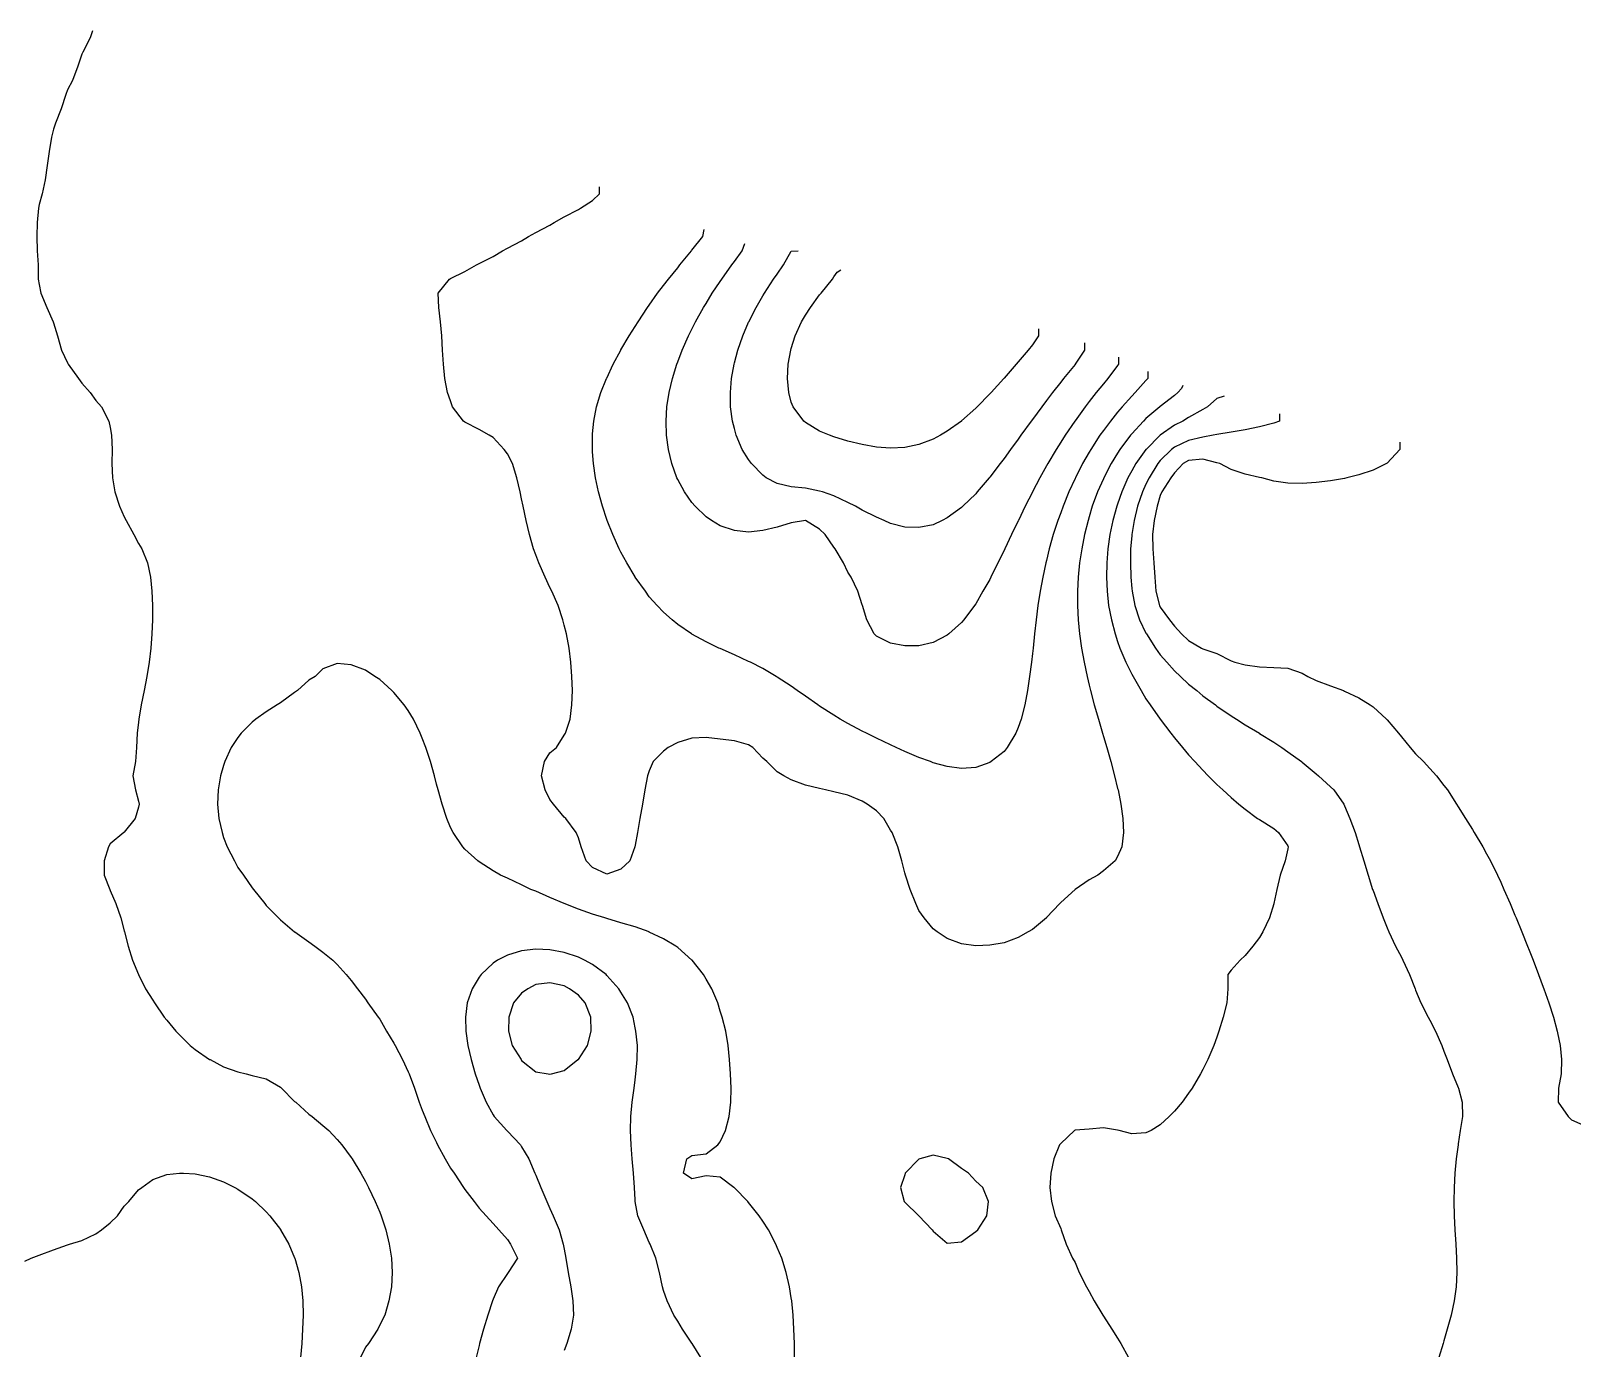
# Model space of a CAD drawing. Extents: x 771911 to 772814, y 1416488 to 1417835.
# Drawn here: x 772394.8 to 772503.5, y 1417513.9 to 1417606.7 of the extents above; entities that cross this region are included whole.
import ezdxf

# ---------------------------------------------------------------- set-up
doc = ezdxf.new("R2010")
doc.units = 0
doc.header["$MEASUREMENT"] = 0
for name, color, linetype in [('741', 1, 'CONTINUOUS'), ('741.5', 1, 'CONTINUOUS'), ('742', 1, 'CONTINUOUS'), ('742.5', 1, 'CONTINUOUS'), ('743', 1, 'CONTINUOUS'), ('743.5', 1, 'CONTINUOUS'), ('744', 1, 'CONTINUOUS'), ('744.5', 1, 'CONTINUOUS')]:
    doc.layers.add(name, color=color, linetype=linetype)

msp = doc.modelspace()

# ---------------------------------------------------------------- linework, layer by layer
at = {"layer": '741', "color": 0, "linetype": 'Continuous'}
for points in [[(772491.32, 1417577.71, 741), (772491.32, 1417577.21, 741), (772490.43, 1417576.24, 741), (772490.38, 1417576.21, 741), (772489.43, 1417575.74, 741), (772488.43, 1417575.41, 741), (772487.58, 1417575.21, 741), (772487.43, 1417575.17, 741), (772486.43, 1417574.99, 741), (772485.43, 1417574.87, 741), (772484.43, 1417574.81, 741), (772483.43, 1417574.84, 741), (772482.43, 1417574.98, 741), (772481.59, 1417575.21, 741), (772481.43, 1417575.24, 741), (772480.43, 1417575.47, 741), (772479.43, 1417575.79, 741), (772478.63, 1417576.21, 741), (772478.43, 1417576.27, 741), (772477.43, 1417576.52, 741), (772476.43, 1417576.43, 741), (772476.04, 1417576.21, 741), (772475.43, 1417575.56, 741), (772475.19, 1417575.21, 741), (772474.55, 1417574.21, 741), (772474.43, 1417573.96, 741), (772474.21, 1417573.21, 741), (772474, 1417572.21, 741), (772473.89, 1417571.21, 741), (772473.91, 1417570.21, 741), (772473.99, 1417569.21, 741), (772474.05, 1417568.21, 741), (772474.13, 1417567.21, 741), (772474.38, 1417566.21, 741), (772474.43, 1417566.09, 741), (772475.09, 1417565.21, 741), (772475.43, 1417564.76, 741), (772475.94, 1417564.21, 741), (772476.43, 1417563.74, 741), (772477.35, 1417563.21, 741), (772477.43, 1417563.16, 741), (772478.43, 1417562.83, 741), (772479.43, 1417562.31, 741), (772479.7, 1417562.21, 741), (772480.43, 1417562.02, 741), (772481.43, 1417561.89, 741), (772482.43, 1417561.85, 741), (772483.43, 1417561.79, 741), (772484.43, 1417561.45, 741), (772484.83, 1417561.21, 741), (772485.43, 1417560.92, 741), (772486.43, 1417560.54, 741), (772487.34, 1417560.21, 741), (772487.43, 1417560.17, 741), (772488.43, 1417559.7, 741), (772489.24, 1417559.21, 741), (772489.43, 1417559.06, 741), (772490.39, 1417558.21, 741), (772490.43, 1417558.16, 741), (772491.22, 1417557.21, 741), (772491.43, 1417556.95, 741), (772492.04, 1417556.21, 741), (772492.43, 1417555.76, 741), (772493, 1417555.21, 741), (772493.43, 1417554.72, 741), (772493.91, 1417554.21, 741), (772494.43, 1417553.53, 741), (772494.67, 1417553.21, 741), (772495.32, 1417552.21, 741), (772495.43, 1417552.02, 741), (772495.95, 1417551.21, 741), (772496.43, 1417550.42, 741), (772496.57, 1417550.21, 741), (772497.17, 1417549.21, 741), (772497.43, 1417548.72, 741), (772497.71, 1417548.21, 741), (772498.21, 1417547.21, 741), (772498.43, 1417546.71, 741), (772498.66, 1417546.21, 741), (772499.1, 1417545.21, 741), (772499.43, 1417544.4, 741), (772499.51, 1417544.21, 741), (772499.92, 1417543.21, 741), (772500.32, 1417542.21, 741), (772500.43, 1417541.92, 741), (772500.72, 1417541.21, 741), (772501.1, 1417540.21, 741), (772501.43, 1417539.32, 741), (772501.48, 1417539.21, 741), (772501.83, 1417538.21, 741), (772502.15, 1417537.21, 741), (772502.41, 1417536.21, 741), (772502.43, 1417536.09, 741), (772502.61, 1417535.21, 741), (772502.71, 1417534.21, 741), (772502.7, 1417533.21, 741), (772502.5, 1417532.21, 741), (772502.48, 1417531.21, 741), (772503.18, 1417530.21, 741), (772503.43, 1417529.96, 741), (772504.43, 1417529.51, 741)], [(772431.53, 1417533.21, 741), (772432.43, 1417533.44, 741), (772433.4, 1417534.21, 741), (772433.43, 1417534.23, 741), (772434.07, 1417535.21, 741), (772434.34, 1417536.21, 741), (772434.3, 1417537.21, 741), (772433.92, 1417538.21, 741), (772433.43, 1417538.76, 741), (772432.81, 1417539.21, 741), (772432.43, 1417539.41, 741), (772431.43, 1417539.63, 741), (772430.43, 1417539.5, 741), (772429.87, 1417539.21, 741), (772429.43, 1417538.89, 741), (772428.86, 1417538.21, 741), (772428.52, 1417537.21, 741), (772428.5, 1417536.21, 741), (772428.76, 1417535.21, 741), (772429.39, 1417534.21, 741), (772429.43, 1417534.15, 741), (772430.43, 1417533.36, 741), (772431.3, 1417533.21, 741), (772431.43, 1417533.18, 741), (772431.53, 1417533.21, 741)]]:
    msp.add_polyline3d(points, dxfattribs=at)
at = {"layer": '741.5', "color": 0, "linetype": 'Continuous'}
for points in [[(772482.83, 1417579.71, 741.5), (772482.83, 1417579.21, 741.5), (772482.43, 1417579.07, 741.5), (772481.43, 1417578.8, 741.5), (772480.43, 1417578.6, 741.5), (772479.43, 1417578.43, 741.5), (772478.43, 1417578.27, 741.5), (772478.17, 1417578.21, 741.5), (772477.43, 1417578.08, 741.5), (772476.43, 1417577.83, 741.5), (772475.43, 1417577.37, 741.5), (772475.22, 1417577.21, 741.5), (772474.43, 1417576.43, 741.5), (772474.26, 1417576.21, 741.5), (772473.65, 1417575.21, 741.5), (772473.43, 1417574.75, 741.5), (772473.18, 1417574.21, 741.5), (772472.84, 1417573.21, 741.5), (772472.6, 1417572.21, 741.5), (772472.44, 1417571.21, 741.5), (772472.43, 1417571.12, 741.5), (772472.35, 1417570.21, 741.5), (772472.33, 1417569.21, 741.5), (772472.36, 1417568.21, 741.5), (772472.43, 1417567.42, 741.5), (772472.45, 1417567.21, 741.5), (772472.64, 1417566.21, 741.5), (772472.98, 1417565.21, 741.5), (772473.43, 1417564.27, 741.5), (772473.47, 1417564.21, 741.5), (772474.1, 1417563.21, 741.5), (772474.43, 1417562.74, 741.5), (772474.9, 1417562.21, 741.5), (772475.43, 1417561.6, 741.5), (772475.87, 1417561.21, 741.5), (772476.43, 1417560.67, 741.5), (772477.02, 1417560.21, 741.5), (772477.43, 1417559.85, 741.5), (772478.32, 1417559.21, 741.5), (772478.43, 1417559.11, 741.5), (772479.43, 1417558.43, 741.5), (772479.81, 1417558.21, 741.5), (772480.43, 1417557.8, 741.5), (772481.42, 1417557.21, 741.5), (772481.43, 1417557.2, 741.5), (772482.43, 1417556.57, 741.5), (772483, 1417556.21, 741.5), (772483.43, 1417555.9, 741.5), (772484.39, 1417555.21, 741.5), (772484.43, 1417555.17, 741.5), (772485.43, 1417554.34, 741.5), (772485.59, 1417554.21, 741.5), (772486.43, 1417553.44, 741.5), (772486.66, 1417553.21, 741.5), (772487.38, 1417552.21, 741.5), (772487.43, 1417552.09, 741.5), (772487.8, 1417551.21, 741.5), (772488.17, 1417550.21, 741.5), (772488.43, 1417549.37, 741.5), (772488.49, 1417549.21, 741.5), (772488.79, 1417548.21, 741.5), (772489.08, 1417547.21, 741.5), (772489.4, 1417546.21, 741.5), (772489.43, 1417546.12, 741.5), (772489.76, 1417545.21, 741.5), (772490.14, 1417544.21, 741.5), (772490.43, 1417543.49, 741.5), (772490.55, 1417543.21, 741.5), (772491.01, 1417542.21, 741.5), (772491.43, 1417541.42, 741.5), (772491.54, 1417541.21, 741.5), (772492.01, 1417540.21, 741.5), (772492.39, 1417539.21, 741.5), (772492.43, 1417539.11, 741.5), (772492.81, 1417538.21, 741.5), (772493.31, 1417537.21, 741.5), (772493.43, 1417536.99, 741.5), (772493.84, 1417536.21, 741.5), (772494.28, 1417535.21, 741.5), (772494.43, 1417534.8, 741.5), (772494.66, 1417534.21, 741.5), (772495.04, 1417533.21, 741.5), (772495.43, 1417532.25, 741.5), (772495.45, 1417532.21, 741.5), (772495.71, 1417531.21, 741.5), (772495.73, 1417530.21, 741.5), (772495.58, 1417529.21, 741.5), (772495.43, 1417528.27, 741.5), (772495.42, 1417528.21, 741.5), (772495.29, 1417527.21, 741.5), (772495.2, 1417526.21, 741.5), (772495.15, 1417525.21, 741.5), (772495.13, 1417524.21, 741.5), (772495.15, 1417523.21, 741.5), (772495.2, 1417522.21, 741.5), (772495.26, 1417521.21, 741.5), (772495.32, 1417520.21, 741.5), (772495.34, 1417519.21, 741.5), (772495.3, 1417518.21, 741.5), (772495.16, 1417517.21, 741.5), (772494.93, 1417516.21, 741.5), (772494.65, 1417515.21, 741.5), (772494.43, 1417514.39, 741.5), (772494.38, 1417514.21, 741.5), (772494.06, 1417513.21, 741.5)], [(772442.07, 1417513.21, 741.5), (772441.45, 1417514.21, 741.5), (772441.43, 1417514.23, 741.5), (772440.78, 1417515.21, 741.5), (772440.43, 1417515.78, 741.5), (772440.15, 1417516.21, 741.5), (772439.68, 1417517.21, 741.5), (772439.43, 1417517.95, 741.5), (772439.36, 1417518.21, 741.5), (772439.14, 1417519.21, 741.5), (772438.88, 1417520.21, 741.5), (772438.5, 1417521.21, 741.5), (772438.43, 1417521.33, 741.5), (772438.04, 1417522.21, 741.5), (772437.63, 1417523.21, 741.5), (772437.44, 1417524.21, 741.5), (772437.43, 1417524.32, 741.5), (772437.38, 1417525.21, 741.5), (772437.32, 1417526.21, 741.5), (772437.23, 1417527.21, 741.5), (772437.15, 1417528.21, 741.5), (772437.11, 1417529.21, 741.5), (772437.13, 1417530.21, 741.5), (772437.22, 1417531.21, 741.5), (772437.36, 1417532.21, 741.5), (772437.43, 1417532.78, 741.5), (772437.49, 1417533.21, 741.5), (772437.58, 1417534.21, 741.5), (772437.59, 1417535.21, 741.5), (772437.49, 1417536.21, 741.5), (772437.43, 1417536.44, 741.5), (772437.28, 1417537.21, 741.5), (772436.9, 1417538.21, 741.5), (772436.43, 1417538.97, 741.5), (772436.29, 1417539.21, 741.5), (772435.43, 1417540.15, 741.5), (772435.38, 1417540.21, 741.5), (772434.43, 1417540.91, 741.5), (772433.87, 1417541.21, 741.5), (772433.43, 1417541.42, 741.5), (772432.43, 1417541.77, 741.5), (772431.43, 1417541.95, 741.5), (772430.43, 1417541.99, 741.5), (772429.43, 1417541.88, 741.5), (772428.43, 1417541.57, 741.5), (772427.74, 1417541.21, 741.5), (772427.43, 1417541.01, 741.5), (772426.57, 1417540.21, 741.5), (772426.43, 1417540.01, 741.5), (772425.94, 1417539.21, 741.5), (772425.6, 1417538.21, 741.5), (772425.47, 1417537.21, 741.5), (772425.5, 1417536.21, 741.5), (772425.65, 1417535.21, 741.5), (772425.88, 1417534.21, 741.5), (772426.16, 1417533.21, 741.5), (772426.43, 1417532.42, 741.5), (772426.51, 1417532.21, 741.5), (772426.93, 1417531.21, 741.5), (772427.43, 1417530.31, 741.5), (772427.49, 1417530.21, 741.5), (772428.4, 1417529.21, 741.5), (772428.43, 1417529.17, 741.5), (772429.34, 1417528.21, 741.5), (772429.43, 1417528.06, 741.5), (772429.93, 1417527.21, 741.5), (772430.37, 1417526.21, 741.5), (772430.43, 1417526.07, 741.5), (772430.78, 1417525.21, 741.5), (772431.21, 1417524.21, 741.5), (772431.43, 1417523.72, 741.5), (772431.66, 1417523.21, 741.5), (772432.07, 1417522.21, 741.5), (772432.36, 1417521.21, 741.5), (772432.43, 1417520.86, 741.5), (772432.55, 1417520.21, 741.5), (772432.72, 1417519.21, 741.5), (772432.89, 1417518.21, 741.5), (772433.05, 1417517.21, 741.5), (772433.08, 1417516.21, 741.5), (772432.93, 1417515.21, 741.5), (772432.62, 1417514.21, 741.5), (772432.43, 1417513.71, 741.5)]]:
    msp.add_polyline3d(points, dxfattribs=at)
at = {"layer": '742', "color": 0, "linetype": 'Continuous'}
for points in [[(772478.93, 1417580.97, 742), (772478.43, 1417580.79, 742), (772477.77, 1417580.21, 742), (772477.43, 1417580.03, 742), (772476.43, 1417579.45, 742), (772476.02, 1417579.21, 742), (772475.43, 1417578.91, 742), (772474.43, 1417578.21, 742), (772474.43, 1417578.21, 742), (772473.44, 1417577.21, 742), (772473.43, 1417577.2, 742), (772472.72, 1417576.21, 742), (772472.43, 1417575.69, 742), (772472.16, 1417575.21, 742), (772471.72, 1417574.21, 742), (772471.43, 1417573.36, 742), (772471.38, 1417573.21, 742), (772471.1, 1417572.21, 742), (772470.89, 1417571.21, 742), (772470.75, 1417570.21, 742), (772470.67, 1417569.21, 742), (772470.65, 1417568.21, 742), (772470.69, 1417567.21, 742), (772470.8, 1417566.21, 742), (772470.99, 1417565.21, 742), (772471.26, 1417564.21, 742), (772471.43, 1417563.68, 742), (772471.6, 1417563.21, 742), (772472.02, 1417562.21, 742), (772472.43, 1417561.37, 742), (772472.52, 1417561.21, 742), (772473.09, 1417560.21, 742), (772473.43, 1417559.64, 742), (772473.73, 1417559.21, 742), (772474.43, 1417558.21, 742), (772474.43, 1417558.2, 742), (772475.19, 1417557.21, 742), (772475.43, 1417556.89, 742), (772476.01, 1417556.21, 742), (772476.43, 1417555.69, 742), (772476.88, 1417555.21, 742), (772477.43, 1417554.6, 742), (772477.82, 1417554.21, 742), (772478.43, 1417553.59, 742), (772478.85, 1417553.21, 742), (772479.43, 1417552.67, 742), (772479.98, 1417552.21, 742), (772480.43, 1417551.85, 742), (772481.3, 1417551.21, 742), (772481.43, 1417551.12, 742), (772482.43, 1417550.5, 742), (772482.77, 1417550.21, 742), (772483.43, 1417549.28, 742), (772483.46, 1417549.21, 742), (772483.43, 1417549.06, 742), (772483.25, 1417548.21, 742), (772482.88, 1417547.21, 742), (772482.66, 1417546.21, 742), (772482.44, 1417545.21, 742), (772482.43, 1417545.19, 742), (772482.14, 1417544.21, 742), (772481.67, 1417543.21, 742), (772481.43, 1417542.81, 742), (772480.96, 1417542.21, 742), (772480.43, 1417541.55, 742), (772480.08, 1417541.21, 742), (772479.43, 1417540.52, 742), (772479.21, 1417540.21, 742), (772479.2, 1417539.21, 742), (772479.13, 1417538.21, 742), (772478.88, 1417537.21, 742), (772478.57, 1417536.21, 742), (772478.43, 1417535.8, 742), (772478.21, 1417535.21, 742), (772477.78, 1417534.21, 742), (772477.43, 1417533.51, 742), (772477.28, 1417533.21, 742), (772476.69, 1417532.21, 742), (772476.43, 1417531.85, 742), (772475.98, 1417531.21, 742), (772475.43, 1417530.58, 742), (772475.07, 1417530.21, 742), (772474.43, 1417529.62, 742), (772473.79, 1417529.21, 742), (772473.43, 1417529.04, 742), (772472.43, 1417528.98, 742), (772471.55, 1417529.21, 742), (772471.43, 1417529.23, 742), (772470.43, 1417529.41, 742), (772469.43, 1417529.32, 742), (772468.43, 1417529.23, 742), (772468.39, 1417529.21, 742), (772467.43, 1417528.31, 742), (772467.34, 1417528.21, 742), (772466.93, 1417527.21, 742), (772466.72, 1417526.21, 742), (772466.66, 1417525.21, 742), (772466.77, 1417524.21, 742), (772467.04, 1417523.21, 742), (772467.43, 1417522.3, 742), (772467.46, 1417522.21, 742), (772467.81, 1417521.21, 742), (772468.26, 1417520.21, 742), (772468.43, 1417519.91, 742), (772468.72, 1417519.21, 742), (772469.23, 1417518.21, 742), (772469.43, 1417517.88, 742), (772469.77, 1417517.21, 742), (772470.39, 1417516.21, 742), (772470.43, 1417516.14, 742), (772471.02, 1417515.21, 742), (772471.43, 1417514.58, 742), (772471.67, 1417514.21, 742), (772472.19, 1417513.21, 742)], [(772448.66, 1417513.21, 742), (772448.65, 1417514.21, 742), (772448.62, 1417515.21, 742), (772448.57, 1417516.21, 742), (772448.47, 1417517.21, 742), (772448.43, 1417517.43, 742), (772448.31, 1417518.21, 742), (772448.08, 1417519.21, 742), (772447.76, 1417520.21, 742), (772447.43, 1417520.98, 742), (772447.34, 1417521.21, 742), (772446.83, 1417522.21, 742), (772446.43, 1417522.82, 742), (772446.18, 1417523.21, 742), (772445.43, 1417524.15, 742), (772445.38, 1417524.21, 742), (772444.43, 1417525.18, 742), (772444.39, 1417525.21, 742), (772443.43, 1417525.93, 742), (772442.43, 1417526.02, 742), (772441.43, 1417525.8, 742), (772440.84, 1417526.21, 742), (772441.08, 1417527.21, 742), (772441.43, 1417527.46, 742), (772442.43, 1417527.58, 742), (772443.26, 1417528.21, 742), (772443.43, 1417528.42, 742), (772443.79, 1417529.21, 742), (772444.06, 1417530.21, 742), (772444.17, 1417531.21, 742), (772444.19, 1417532.21, 742), (772444.14, 1417533.21, 742), (772444.08, 1417534.21, 742), (772443.99, 1417535.21, 742), (772443.82, 1417536.21, 742), (772443.57, 1417537.21, 742), (772443.43, 1417537.62, 742), (772443.25, 1417538.21, 742), (772442.83, 1417539.21, 742), (772442.43, 1417539.89, 742), (772442.25, 1417540.21, 742), (772441.45, 1417541.21, 742), (772441.43, 1417541.23, 742), (772440.43, 1417542.11, 742), (772440.31, 1417542.21, 742), (772439.43, 1417542.73, 742), (772438.43, 1417543.2, 742), (772438.42, 1417543.21, 742), (772437.43, 1417543.56, 742), (772436.43, 1417543.86, 742), (772435.43, 1417544.16, 742), (772435.29, 1417544.21, 742), (772434.43, 1417544.46, 742), (772433.43, 1417544.82, 742), (772432.43, 1417545.21, 742), (772432.43, 1417545.21, 742), (772431.43, 1417545.64, 742), (772430.43, 1417546.07, 742), (772430.08, 1417546.21, 742), (772429.43, 1417546.52, 742), (772428.43, 1417546.99, 742), (772427.95, 1417547.21, 742), (772427.43, 1417547.52, 742), (772426.43, 1417548.15, 742), (772426.35, 1417548.21, 742), (772425.43, 1417549.05, 742), (772425.29, 1417549.21, 742), (772424.61, 1417550.21, 742), (772424.43, 1417550.57, 742), (772424.15, 1417551.21, 742), (772423.82, 1417552.21, 742), (772423.54, 1417553.21, 742), (772423.43, 1417553.61, 742), (772423.28, 1417554.21, 742), (772423.01, 1417555.21, 742), (772422.69, 1417556.21, 742), (772422.43, 1417556.86, 742), (772422.29, 1417557.21, 742), (772421.8, 1417558.21, 742), (772421.43, 1417558.81, 742), (772421.15, 1417559.21, 742), (772420.43, 1417560.08, 742), (772420.29, 1417560.21, 742), (772419.43, 1417560.99, 742), (772419.08, 1417561.21, 742), (772418.43, 1417561.65, 742), (772417.43, 1417562.04, 742), (772416.43, 1417562.12, 742), (772415.43, 1417561.75, 742), (772414.89, 1417561.21, 742), (772414.43, 1417560.94, 742), (772413.64, 1417560.21, 742), (772413.43, 1417560.08, 742), (772412.43, 1417559.36, 742), (772412.21, 1417559.21, 742), (772411.43, 1417558.72, 742), (772410.71, 1417558.21, 742), (772410.43, 1417557.99, 742), (772409.66, 1417557.21, 742), (772409.43, 1417556.92, 742), (772408.97, 1417556.21, 742), (772408.52, 1417555.21, 742), (772408.43, 1417554.93, 742), (772408.22, 1417554.21, 742), (772408.05, 1417553.21, 742), (772408, 1417552.21, 742), (772408.09, 1417551.21, 742), (772408.32, 1417550.21, 742), (772408.43, 1417549.87, 742), (772408.69, 1417549.21, 742), (772409.19, 1417548.21, 742), (772409.43, 1417547.76, 742), (772409.82, 1417547.21, 742), (772410.43, 1417546.31, 742), (772410.53, 1417546.21, 742), (772411.34, 1417545.21, 742), (772411.43, 1417545.08, 742), (772412.3, 1417544.21, 742), (772412.43, 1417544.06, 742), (772413.43, 1417543.22, 742), (772413.46, 1417543.21, 742), (772414.43, 1417542.5, 742), (772414.85, 1417542.21, 742), (772415.43, 1417541.79, 742), (772416.12, 1417541.21, 742), (772416.43, 1417540.92, 742), (772417.07, 1417540.21, 742), (772417.43, 1417539.79, 742), (772417.86, 1417539.21, 742), (772418.43, 1417538.47, 742), (772418.6, 1417538.21, 742), (772419.31, 1417537.21, 742), (772419.43, 1417537.05, 742), (772419.92, 1417536.21, 742), (772420.43, 1417535.37, 742), (772420.51, 1417535.21, 742), (772421.04, 1417534.21, 742), (772421.43, 1417533.36, 742), (772421.5, 1417533.21, 742), (772421.87, 1417532.21, 742), (772422.22, 1417531.21, 742), (772422.43, 1417530.65, 742), (772422.6, 1417530.21, 742), (772423.02, 1417529.21, 742), (772423.43, 1417528.36, 742), (772423.51, 1417528.21, 742), (772424.05, 1417527.21, 742), (772424.43, 1417526.56, 742), (772424.67, 1417526.21, 742), (772425.33, 1417525.21, 742), (772425.43, 1417525.05, 742), (772426.08, 1417524.21, 742), (772426.43, 1417523.74, 742), (772426.94, 1417523.21, 742), (772427.43, 1417522.67, 742), (772427.83, 1417522.21, 742), (772428.43, 1417521.54, 742), (772428.64, 1417521.21, 742), (772429.14, 1417520.21, 742), (772428.48, 1417519.21, 742), (772428.43, 1417519.15, 742), (772427.8, 1417518.21, 742), (772427.43, 1417517.34, 742), (772427.38, 1417517.21, 742), (772427.04, 1417516.21, 742), (772426.74, 1417515.21, 742), (772426.47, 1417514.21, 742), (772426.43, 1417514.07, 742), (772426.22, 1417513.21, 742)], [(772461.43, 1417522.1, 742), (772461.58, 1417522.21, 742), (772462.21, 1417523.21, 742), (772462.33, 1417524.21, 742), (772461.93, 1417525.21, 742), (772461.43, 1417525.64, 742), (772460.92, 1417526.21, 742), (772460.43, 1417526.53, 742), (772459.51, 1417527.21, 742), (772459.43, 1417527.24, 742), (772458.43, 1417527.48, 742), (772457.5, 1417527.21, 742), (772457.43, 1417527.19, 742), (772456.46, 1417526.21, 742), (772456.43, 1417526.09, 742), (772456.12, 1417525.21, 742), (772456.39, 1417524.21, 742), (772456.43, 1417524.16, 742), (772457.42, 1417523.21, 742), (772457.43, 1417523.2, 742), (772458.37, 1417522.21, 742), (772458.43, 1417522.13, 742), (772459.43, 1417521.28, 742), (772460.43, 1417521.36, 742), (772461.43, 1417522.1, 742)]]:
    msp.add_polyline3d(points, dxfattribs=at)
at = {"layer": '742.5', "color": 0, "linetype": 'Continuous'}
for points in [[(772399.2, 1417606.71, 742.5), (772399.03, 1417606.21, 742.5), (772398.51, 1417605.21, 742.5), (772398.43, 1417605.07, 742.5), (772398.15, 1417604.21, 742.5), (772397.77, 1417603.21, 742.5), (772397.43, 1417602.55, 742.5), (772397.32, 1417602.21, 742.5), (772396.99, 1417601.21, 742.5), (772396.59, 1417600.21, 742.5), (772396.43, 1417599.78, 742.5), (772396.31, 1417599.21, 742.5), (772396.14, 1417598.21, 742.5), (772395.99, 1417597.21, 742.5), (772395.85, 1417596.21, 742.5), (772395.65, 1417595.21, 742.5), (772395.43, 1417594.47, 742.5), (772395.39, 1417594.21, 742.5), (772395.28, 1417593.21, 742.5), (772395.26, 1417592.21, 742.5), (772395.3, 1417591.21, 742.5), (772395.36, 1417590.21, 742.5), (772395.37, 1417589.21, 742.5), (772395.43, 1417588.82, 742.5), (772395.56, 1417588.21, 742.5), (772395.97, 1417587.21, 742.5), (772396.41, 1417586.21, 742.5), (772396.43, 1417586.14, 742.5), (772396.73, 1417585.21, 742.5), (772397.01, 1417584.21, 742.5), (772397.43, 1417583.3, 742.5), (772397.48, 1417583.21, 742.5), (772398.2, 1417582.21, 742.5), (772398.43, 1417581.87, 742.5), (772399.03, 1417581.21, 742.5), (772399.43, 1417580.65, 742.5), (772399.83, 1417580.21, 742.5), (772400.34, 1417579.21, 742.5), (772400.43, 1417578.75, 742.5), (772400.54, 1417578.21, 742.5), (772400.57, 1417577.21, 742.5), (772400.56, 1417576.21, 742.5), (772400.59, 1417575.21, 742.5), (772400.76, 1417574.21, 742.5), (772401.1, 1417573.21, 742.5), (772401.43, 1417572.46, 742.5), (772401.56, 1417572.21, 742.5), (772402.11, 1417571.21, 742.5), (772402.43, 1417570.57, 742.5), (772402.66, 1417570.21, 742.5), (772403.06, 1417569.21, 742.5), (772403.27, 1417568.21, 742.5), (772403.36, 1417567.21, 742.5), (772403.41, 1417566.21, 742.5), (772403.41, 1417565.21, 742.5), (772403.38, 1417564.21, 742.5), (772403.31, 1417563.21, 742.5), (772403.19, 1417562.21, 742.5), (772403.02, 1417561.21, 742.5), (772402.83, 1417560.21, 742.5), (772402.63, 1417559.21, 742.5), (772402.46, 1417558.21, 742.5), (772402.43, 1417558, 742.5), (772402.33, 1417557.21, 742.5), (772402.29, 1417556.21, 742.5), (772402.21, 1417555.21, 742.5), (772402.04, 1417554.21, 742.5), (772402.21, 1417553.21, 742.5), (772402.43, 1417552.43, 742.5), (772402.47, 1417552.21, 742.5), (772402.43, 1417552, 742.5), (772402.19, 1417551.21, 742.5), (772401.43, 1417550.23, 742.5), (772401.39, 1417550.21, 742.5), (772400.43, 1417549.42, 742.5), (772400.32, 1417549.21, 742.5), (772400.02, 1417548.21, 742.5), (772400.02, 1417547.21, 742.5), (772400.4, 1417546.21, 742.5), (772400.43, 1417546.12, 742.5), (772400.84, 1417545.21, 742.5), (772401.18, 1417544.21, 742.5), (772401.43, 1417543.28, 742.5), (772401.45, 1417543.21, 742.5), (772401.7, 1417542.21, 742.5), (772402.01, 1417541.21, 742.5), (772402.43, 1417540.21, 742.5), (772402.44, 1417540.21, 742.5), (772402.93, 1417539.21, 742.5), (772403.43, 1417538.4, 742.5), (772403.55, 1417538.21, 742.5), (772404.25, 1417537.21, 742.5), (772404.43, 1417536.99, 742.5), (772405.06, 1417536.21, 742.5), (772405.43, 1417535.84, 742.5), (772406.08, 1417535.21, 742.5), (772406.43, 1417534.92, 742.5), (772407.43, 1417534.23, 742.5), (772407.47, 1417534.21, 742.5), (772408.43, 1417533.71, 742.5), (772409.43, 1417533.35, 742.5), (772410.01, 1417533.21, 742.5), (772410.43, 1417533.1, 742.5), (772411.43, 1417532.85, 742.5), (772412.43, 1417532.27, 742.5), (772412.51, 1417532.21, 742.5), (772413.43, 1417531.26, 742.5), (772413.51, 1417531.21, 742.5), (772414.43, 1417530.37, 742.5), (772414.67, 1417530.21, 742.5), (772415.43, 1417529.56, 742.5), (772415.84, 1417529.21, 742.5), (772416.43, 1417528.59, 742.5), (772416.77, 1417528.21, 742.5), (772417.43, 1417527.31, 742.5), (772417.5, 1417527.21, 742.5), (772418.11, 1417526.21, 742.5), (772418.43, 1417525.63, 742.5), (772418.65, 1417525.21, 742.5), (772419.12, 1417524.21, 742.5), (772419.43, 1417523.45, 742.5), (772419.53, 1417523.21, 742.5), (772419.86, 1417522.21, 742.5), (772420.1, 1417521.21, 742.5), (772420.25, 1417520.21, 742.5), (772420.3, 1417519.21, 742.5), (772420.25, 1417518.21, 742.5), (772420.08, 1417517.21, 742.5), (772419.78, 1417516.21, 742.5), (772419.43, 1417515.52, 742.5), (772419.3, 1417515.21, 742.5), (772418.65, 1417514.21, 742.5), (772418.43, 1417513.95, 742.5), (772418.07, 1417513.21, 742.5)], [(772476.03, 1417581.71, 742.5), (772475.93, 1417581.5, 742.5), (772475.68, 1417581.21, 742.5), (772475.43, 1417581.01, 742.5), (772474.43, 1417580.23, 742.5), (772474.4, 1417580.21, 742.5), (772473.43, 1417579.38, 742.5), (772473.26, 1417579.21, 742.5), (772472.43, 1417578.31, 742.5), (772472.35, 1417578.21, 742.5), (772471.6, 1417577.21, 742.5), (772471.43, 1417576.94, 742.5), (772470.98, 1417576.21, 742.5), (772470.47, 1417575.21, 742.5), (772470.43, 1417575.13, 742.5), (772470.02, 1417574.21, 742.5), (772469.65, 1417573.21, 742.5), (772469.43, 1417572.46, 742.5), (772469.35, 1417572.21, 742.5), (772469.09, 1417571.21, 742.5), (772468.9, 1417570.21, 742.5), (772468.75, 1417569.21, 742.5), (772468.66, 1417568.21, 742.5), (772468.61, 1417567.21, 742.5), (772468.61, 1417566.21, 742.5), (772468.66, 1417565.21, 742.5), (772468.75, 1417564.21, 742.5), (772468.89, 1417563.21, 742.5), (772469.07, 1417562.21, 742.5), (772469.28, 1417561.21, 742.5), (772469.43, 1417560.59, 742.5), (772469.53, 1417560.21, 742.5), (772469.79, 1417559.21, 742.5), (772470.08, 1417558.21, 742.5), (772470.37, 1417557.21, 742.5), (772470.43, 1417556.99, 742.5), (772470.67, 1417556.21, 742.5), (772470.95, 1417555.21, 742.5), (772471.22, 1417554.21, 742.5), (772471.43, 1417553.31, 742.5), (772471.46, 1417553.21, 742.5), (772471.66, 1417552.21, 742.5), (772471.8, 1417551.21, 742.5), (772471.85, 1417550.21, 742.5), (772471.74, 1417549.21, 742.5), (772471.43, 1417548.53, 742.5), (772471.25, 1417548.21, 742.5), (772470.43, 1417547.52, 742.5), (772470.04, 1417547.21, 742.5), (772469.43, 1417546.89, 742.5), (772468.45, 1417546.21, 742.5), (772468.43, 1417546.2, 742.5), (772467.43, 1417545.28, 742.5), (772467.35, 1417545.21, 742.5), (772466.43, 1417544.23, 742.5), (772466.41, 1417544.21, 742.5), (772465.43, 1417543.38, 742.5), (772465.14, 1417543.21, 742.5), (772464.43, 1417542.81, 742.5), (772463.43, 1417542.45, 742.5), (772462.43, 1417542.27, 742.5), (772461.43, 1417542.24, 742.5), (772460.43, 1417542.38, 742.5), (772459.43, 1417542.74, 742.5), (772458.72, 1417543.21, 742.5), (772458.43, 1417543.43, 742.5), (772457.79, 1417544.21, 742.5), (772457.43, 1417544.73, 742.5), (772457.21, 1417545.21, 742.5), (772456.81, 1417546.21, 742.5), (772456.49, 1417547.21, 742.5), (772456.43, 1417547.37, 742.5), (772456.22, 1417548.21, 742.5), (772455.94, 1417549.21, 742.5), (772455.54, 1417550.21, 742.5), (772455.43, 1417550.37, 742.5), (772454.96, 1417551.21, 742.5), (772454.43, 1417551.74, 742.5), (772453.78, 1417552.21, 742.5), (772453.43, 1417552.43, 742.5), (772452.43, 1417552.84, 742.5), (772451.43, 1417553.09, 742.5), (772450.84, 1417553.21, 742.5), (772450.43, 1417553.31, 742.5), (772449.43, 1417553.55, 742.5), (772448.43, 1417553.92, 742.5), (772447.9, 1417554.21, 742.5), (772447.43, 1417554.5, 742.5), (772446.72, 1417555.21, 742.5), (772446.43, 1417555.46, 742.5), (772445.73, 1417556.21, 742.5), (772445.43, 1417556.4, 742.5), (772444.43, 1417556.67, 742.5), (772443.43, 1417556.8, 742.5), (772442.43, 1417556.92, 742.5), (772441.43, 1417556.86, 742.5), (772440.43, 1417556.56, 742.5), (772439.75, 1417556.21, 742.5), (772439.43, 1417555.95, 742.5), (772438.71, 1417555.21, 742.5), (772438.43, 1417554.56, 742.5), (772438.3, 1417554.21, 742.5), (772438.11, 1417553.21, 742.5), (772437.94, 1417552.21, 742.5), (772437.76, 1417551.21, 742.5), (772437.6, 1417550.21, 742.5), (772437.43, 1417549.32, 742.5), (772437.42, 1417549.21, 742.5), (772437.05, 1417548.21, 742.5), (772436.43, 1417547.63, 742.5), (772435.43, 1417547.29, 742.5), (772434.43, 1417547.74, 742.5), (772433.97, 1417548.21, 742.5), (772433.62, 1417549.21, 742.5), (772433.43, 1417549.84, 742.5), (772433.28, 1417550.21, 742.5), (772432.54, 1417551.21, 742.5), (772432.43, 1417551.3, 742.5), (772431.68, 1417552.21, 742.5), (772431.43, 1417552.55, 742.5), (772431.1, 1417553.21, 742.5), (772430.82, 1417554.21, 742.5), (772431.05, 1417555.21, 742.5), (772431.43, 1417555.82, 742.5), (772431.9, 1417556.21, 742.5), (772432.43, 1417557.08, 742.5), (772432.52, 1417557.21, 742.5), (772432.86, 1417558.21, 742.5), (772432.98, 1417559.21, 742.5), (772433.01, 1417560.21, 742.5), (772432.98, 1417561.21, 742.5), (772432.91, 1417562.21, 742.5), (772432.79, 1417563.21, 742.5), (772432.6, 1417564.21, 742.5), (772432.43, 1417564.83, 742.5), (772432.34, 1417565.21, 742.5), (772432, 1417566.21, 742.5), (772431.57, 1417567.21, 742.5), (772431.43, 1417567.49, 742.5), (772431.09, 1417568.21, 742.5), (772430.64, 1417569.21, 742.5), (772430.43, 1417569.77, 742.5), (772430.27, 1417570.21, 742.5), (772429.98, 1417571.21, 742.5), (772429.75, 1417572.21, 742.5), (772429.55, 1417573.21, 742.5), (772429.43, 1417573.72, 742.5), (772429.33, 1417574.21, 742.5), (772429.1, 1417575.21, 742.5), (772428.78, 1417576.21, 742.5), (772428.43, 1417576.89, 742.5), (772428.21, 1417577.21, 742.5), (772427.43, 1417578.05, 742.5), (772427.15, 1417578.21, 742.5), (772426.43, 1417578.62, 742.5), (772425.43, 1417579.13, 742.5), (772425.33, 1417579.21, 742.5), (772424.57, 1417580.21, 742.5), (772424.43, 1417580.64, 742.5), (772424.21, 1417581.21, 742.5), (772424.02, 1417582.21, 742.5), (772423.92, 1417583.21, 742.5), (772423.86, 1417584.21, 742.5), (772423.8, 1417585.21, 742.5), (772423.71, 1417586.21, 742.5), (772423.6, 1417587.21, 742.5), (772423.55, 1417588.21, 742.5), (772424.35, 1417589.21, 742.5), (772424.43, 1417589.26, 742.5), (772425.43, 1417589.74, 742.5), (772426.26, 1417590.21, 742.5), (772426.43, 1417590.31, 742.5), (772427.43, 1417590.81, 742.5), (772428.09, 1417591.21, 742.5), (772428.43, 1417591.4, 742.5), (772429.43, 1417591.91, 742.5), (772429.91, 1417592.21, 742.5), (772430.43, 1417592.5, 742.5), (772431.43, 1417593.01, 742.5), (772431.73, 1417593.21, 742.5), (772432.43, 1417593.59, 742.5), (772433.43, 1417594.11, 742.5), (772433.58, 1417594.21, 742.5), (772434.43, 1417594.76, 742.5), (772434.92, 1417595.21, 742.5), (772434.92, 1417595.71, 742.5)]]:
    msp.add_polyline3d(points, dxfattribs=at)
at = {"layer": '743', "color": 0, "linetype": 'Continuous'}
for points in [[(772473.55, 1417582.71, 743), (772473.55, 1417582.21, 743), (772473.43, 1417582.07, 743), (772472.66, 1417581.21, 743), (772472.43, 1417580.97, 743), (772471.75, 1417580.21, 743), (772471.43, 1417579.84, 743), (772470.92, 1417579.21, 743), (772470.43, 1417578.55, 743), (772470.19, 1417578.21, 743), (772469.54, 1417577.21, 743), (772469.43, 1417577.01, 743), (772468.96, 1417576.21, 743), (772468.46, 1417575.21, 743), (772468.43, 1417575.15, 743), (772467.99, 1417574.21, 743), (772467.59, 1417573.21, 743), (772467.43, 1417572.75, 743), (772467.23, 1417572.21, 743), (772466.9, 1417571.21, 743), (772466.62, 1417570.21, 743), (772466.43, 1417569.39, 743), (772466.38, 1417569.21, 743), (772466.16, 1417568.21, 743), (772465.98, 1417567.21, 743), (772465.82, 1417566.21, 743), (772465.69, 1417565.21, 743), (772465.57, 1417564.21, 743), (772465.47, 1417563.21, 743), (772465.43, 1417562.83, 743), (772465.36, 1417562.21, 743), (772465.23, 1417561.21, 743), (772465.08, 1417560.21, 743), (772464.89, 1417559.21, 743), (772464.63, 1417558.21, 743), (772464.43, 1417557.62, 743), (772464.25, 1417557.21, 743), (772463.64, 1417556.21, 743), (772463.43, 1417555.93, 743), (772462.53, 1417555.21, 743), (772462.43, 1417555.14, 743), (772461.43, 1417554.79, 743), (772460.43, 1417554.72, 743), (772459.43, 1417554.86, 743), (772458.43, 1417555.13, 743), (772458.25, 1417555.21, 743), (772457.43, 1417555.5, 743), (772456.43, 1417555.93, 743), (772455.83, 1417556.21, 743), (772455.43, 1417556.39, 743), (772454.43, 1417556.86, 743), (772453.74, 1417557.21, 743), (772453.43, 1417557.36, 743), (772452.43, 1417557.9, 743), (772451.89, 1417558.21, 743), (772451.43, 1417558.49, 743), (772450.43, 1417559.12, 743), (772450.3, 1417559.21, 743), (772449.43, 1417559.82, 743), (772448.85, 1417560.21, 743), (772448.43, 1417560.52, 743), (772447.43, 1417561.16, 743), (772447.36, 1417561.21, 743), (772446.43, 1417561.77, 743), (772445.55, 1417562.21, 743), (772445.43, 1417562.27, 743), (772444.43, 1417562.73, 743), (772443.43, 1417563.17, 743), (772443.34, 1417563.21, 743), (772442.43, 1417563.65, 743), (772441.43, 1417564.19, 743), (772441.41, 1417564.21, 743), (772440.43, 1417564.87, 743), (772440.03, 1417565.21, 743), (772439.43, 1417565.73, 743), (772438.99, 1417566.21, 743), (772438.43, 1417566.83, 743), (772438.15, 1417567.21, 743), (772437.44, 1417568.21, 743), (772437.43, 1417568.22, 743), (772436.84, 1417569.21, 743), (772436.43, 1417569.96, 743), (772436.31, 1417570.21, 743), (772435.86, 1417571.21, 743), (772435.46, 1417572.21, 743), (772435.43, 1417572.28, 743), (772435.13, 1417573.21, 743), (772434.86, 1417574.21, 743), (772434.64, 1417575.21, 743), (772434.5, 1417576.21, 743), (772434.43, 1417577.03, 743), (772434.42, 1417577.21, 743), (772434.42, 1417578.21, 743), (772434.43, 1417578.3, 743), (772434.52, 1417579.21, 743), (772434.71, 1417580.21, 743), (772435.01, 1417581.21, 743), (772435.41, 1417582.21, 743), (772435.43, 1417582.24, 743), (772435.88, 1417583.21, 743), (772436.43, 1417584.21, 743), (772436.43, 1417584.22, 743), (772437.01, 1417585.21, 743), (772437.43, 1417585.87, 743), (772437.64, 1417586.21, 743), (772438.31, 1417587.21, 743), (772438.43, 1417587.38, 743), (772439.01, 1417588.21, 743), (772439.43, 1417588.75, 743), (772439.77, 1417589.21, 743), (772440.43, 1417590.01, 743), (772440.59, 1417590.21, 743), (772441.41, 1417591.21, 743), (772441.43, 1417591.24, 743), (772442.19, 1417592.21, 743), (772442.3, 1417592.71, 743)], [(772394.43, 1417520, 743), (772394.86, 1417520.21, 743), (772395.43, 1417520.43, 743), (772396.43, 1417520.8, 743), (772397.43, 1417521.15, 743), (772397.58, 1417521.21, 743), (772398.43, 1417521.47, 743), (772399.43, 1417521.94, 743), (772399.83, 1417522.21, 743), (772400.43, 1417522.72, 743), (772400.95, 1417523.21, 743), (772401.43, 1417523.89, 743), (772401.74, 1417524.21, 743), (772402.43, 1417525.04, 743), (772402.66, 1417525.21, 743), (772403.43, 1417525.76, 743), (772404.43, 1417526.11, 743), (772405.33, 1417526.21, 743), (772405.43, 1417526.22, 743), (772405.6, 1417526.21, 743), (772406.43, 1417526.16, 743), (772407.43, 1417525.95, 743), (772408.43, 1417525.59, 743), (772409.21, 1417525.21, 743), (772409.43, 1417525.09, 743), (772410.43, 1417524.41, 743), (772410.67, 1417524.21, 743), (772411.43, 1417523.49, 743), (772411.68, 1417523.21, 743), (772412.43, 1417522.24, 743), (772412.45, 1417522.21, 743), (772413.02, 1417521.21, 743), (772413.43, 1417520.25, 743), (772413.45, 1417520.21, 743), (772413.74, 1417519.21, 743), (772413.92, 1417518.21, 743), (772414.02, 1417517.21, 743), (772414.04, 1417516.21, 743), (772414, 1417515.21, 743), (772413.93, 1417514.21, 743), (772413.85, 1417513.21, 743)]]:
    msp.add_polyline3d(points, dxfattribs=at)
at = {"layer": '743.5', "color": 0, "linetype": 'Continuous'}
msp.add_polyline3d([(772471.49, 1417583.71, 743.5), (772471.49, 1417583.21, 743.5), (772471.43, 1417583.12, 743.5), (772470.75, 1417582.21, 743.5), (772470.43, 1417581.83, 743.5), (772469.92, 1417581.21, 743.5), (772469.43, 1417580.58, 743.5), (772469.14, 1417580.21, 743.5), (772468.43, 1417579.23, 743.5), (772468.42, 1417579.21, 743.5), (772467.73, 1417578.21, 743.5), (772467.43, 1417577.72, 743.5), (772467.1, 1417577.21, 743.5), (772466.52, 1417576.21, 743.5), (772466.43, 1417576.05, 743.5), (772465.95, 1417575.21, 743.5), (772465.44, 1417574.21, 743.5), (772465.43, 1417574.2, 743.5), (772464.92, 1417573.21, 743.5), (772464.45, 1417572.21, 743.5), (772464.43, 1417572.18, 743.5), (772463.95, 1417571.21, 743.5), (772463.49, 1417570.21, 743.5), (772463.43, 1417570.08, 743.5), (772462.99, 1417569.21, 743.5), (772462.5, 1417568.21, 743.5), (772462.43, 1417568.05, 743.5), (772461.94, 1417567.21, 743.5), (772461.43, 1417566.32, 743.5), (772461.35, 1417566.21, 743.5), (772460.59, 1417565.21, 743.5), (772460.43, 1417565.01, 743.5), (772459.53, 1417564.21, 743.5), (772459.43, 1417564.13, 743.5), (772458.43, 1417563.61, 743.5), (772457.43, 1417563.37, 743.5), (772456.43, 1417563.37, 743.5), (772455.43, 1417563.55, 743.5), (772454.43, 1417564.04, 743.5), (772454.28, 1417564.21, 743.5), (772453.77, 1417565.21, 743.5), (772453.46, 1417566.21, 743.5), (772453.43, 1417566.26, 743.5), (772453.12, 1417567.21, 743.5), (772452.65, 1417568.21, 743.5), (772452.43, 1417568.56, 743.5), (772452.12, 1417569.21, 743.5), (772451.53, 1417570.21, 743.5), (772451.43, 1417570.32, 743.5), (772450.82, 1417571.21, 743.5), (772450.43, 1417571.58, 743.5), (772449.43, 1417572.19, 743.5), (772448.43, 1417572.04, 743.5), (772447.43, 1417571.73, 743.5), (772446.43, 1417571.49, 743.5), (772445.43, 1417571.39, 743.5), (772444.43, 1417571.49, 743.5), (772443.43, 1417571.83, 743.5), (772442.81, 1417572.21, 743.5), (772442.43, 1417572.46, 743.5), (772441.65, 1417573.21, 743.5), (772441.43, 1417573.46, 743.5), (772440.91, 1417574.21, 743.5), (772440.43, 1417575.09, 743.5), (772440.38, 1417575.21, 743.5), (772440.01, 1417576.21, 743.5), (772439.77, 1417577.21, 743.5), (772439.64, 1417578.21, 743.5), (772439.61, 1417579.21, 743.5), (772439.67, 1417580.21, 743.5), (772439.82, 1417581.21, 743.5), (772440.06, 1417582.21, 743.5), (772440.37, 1417583.21, 743.5), (772440.43, 1417583.38, 743.5), (772440.74, 1417584.21, 743.5), (772441.19, 1417585.21, 743.5), (772441.43, 1417585.69, 743.5), (772441.69, 1417586.21, 743.5), (772442.25, 1417587.21, 743.5), (772442.43, 1417587.49, 743.5), (772442.87, 1417588.21, 743.5), (772443.43, 1417589.05, 743.5), (772443.54, 1417589.21, 743.5), (772444.25, 1417590.21, 743.5), (772444.43, 1417590.46, 743.5), (772444.98, 1417591.21, 743.5), (772445.17, 1417591.71, 743.5)], dxfattribs=at)
at = {"layer": '744', "color": 0, "linetype": 'Continuous'}
msp.add_polyline3d([(772469.1, 1417584.71, 744), (772469.1, 1417584.21, 744), (772468.43, 1417583.21, 744), (772468.43, 1417583.2, 744), (772467.62, 1417582.21, 744), (772467.43, 1417581.96, 744), (772466.84, 1417581.21, 744), (772466.43, 1417580.66, 744), (772466.08, 1417580.21, 744), (772465.43, 1417579.32, 744), (772465.35, 1417579.21, 744), (772464.62, 1417578.21, 744), (772464.43, 1417577.94, 744), (772463.88, 1417577.21, 744), (772463.43, 1417576.57, 744), (772463.15, 1417576.21, 744), (772462.43, 1417575.26, 744), (772462.38, 1417575.21, 744), (772461.53, 1417574.21, 744), (772461.43, 1417574.09, 744), (772460.52, 1417573.21, 744), (772460.43, 1417573.12, 744), (772459.43, 1417572.38, 744), (772459.07, 1417572.21, 744), (772458.43, 1417571.9, 744), (772457.43, 1417571.7, 744), (772456.43, 1417571.74, 744), (772455.43, 1417572, 744), (772454.99, 1417572.21, 744), (772454.43, 1417572.43, 744), (772453.43, 1417572.94, 744), (772452.97, 1417573.21, 744), (772452.43, 1417573.47, 744), (772451.43, 1417573.94, 744), (772450.64, 1417574.21, 744), (772450.43, 1417574.27, 744), (772449.43, 1417574.48, 744), (772448.43, 1417574.58, 744), (772447.43, 1417574.8, 744), (772446.66, 1417575.21, 744), (772446.43, 1417575.4, 744), (772445.62, 1417576.21, 744), (772445.43, 1417576.51, 744), (772444.98, 1417577.21, 744), (772444.56, 1417578.21, 744), (772444.43, 1417578.68, 744), (772444.29, 1417579.21, 744), (772444.16, 1417580.21, 744), (772444.14, 1417581.21, 744), (772444.22, 1417582.21, 744), (772444.4, 1417583.21, 744), (772444.43, 1417583.31, 744), (772444.67, 1417584.21, 744), (772445.02, 1417585.21, 744), (772445.43, 1417586.17, 744), (772445.45, 1417586.21, 744), (772445.96, 1417587.21, 744), (772446.43, 1417588.03, 744), (772446.54, 1417588.21, 744), (772447.19, 1417589.21, 744), (772447.43, 1417589.55, 744), (772447.89, 1417590.21, 744), (772448.43, 1417591.18, 744), (772448.93, 1417591.2, 744)], dxfattribs=at)
at = {"layer": '744.5', "color": 0, "linetype": 'Continuous'}
msp.add_polyline3d([(772465.85, 1417585.71, 744.5), (772465.85, 1417585.21, 744.5), (772465.43, 1417584.59, 744.5), (772465.14, 1417584.21, 744.5), (772464.43, 1417583.37, 744.5), (772464.29, 1417583.21, 744.5), (772463.43, 1417582.22, 744.5), (772463.42, 1417582.21, 744.5), (772462.51, 1417581.21, 744.5), (772462.43, 1417581.13, 744.5), (772461.53, 1417580.21, 744.5), (772461.43, 1417580.11, 744.5), (772460.43, 1417579.22, 744.5), (772460.42, 1417579.21, 744.5), (772459.43, 1417578.49, 744.5), (772458.94, 1417578.21, 744.5), (772458.43, 1417577.93, 744.5), (772457.43, 1417577.56, 744.5), (772456.43, 1417577.35, 744.5), (772455.43, 1417577.3, 744.5), (772454.43, 1417577.38, 744.5), (772453.43, 1417577.56, 744.5), (772452.43, 1417577.8, 744.5), (772451.43, 1417578.09, 744.5), (772451.12, 1417578.21, 744.5), (772450.43, 1417578.5, 744.5), (772449.43, 1417579.1, 744.5), (772449.33, 1417579.21, 744.5), (772448.56, 1417580.21, 744.5), (772448.43, 1417580.53, 744.5), (772448.26, 1417581.21, 744.5), (772448.16, 1417582.21, 744.5), (772448.21, 1417583.21, 744.5), (772448.4, 1417584.21, 744.5), (772448.43, 1417584.33, 744.5), (772448.71, 1417585.21, 744.5), (772449.16, 1417586.21, 744.5), (772449.43, 1417586.68, 744.5), (772449.78, 1417587.21, 744.5), (772450.43, 1417588.1, 744.5), (772450.53, 1417588.21, 744.5), (772451.33, 1417589.21, 744.5), (772451.43, 1417589.38, 744.5), (772451.67, 1417589.71, 744.5), (772451.93, 1417589.86, 744.5)], dxfattribs=at)

doc.saveas('drawing.dxf')
